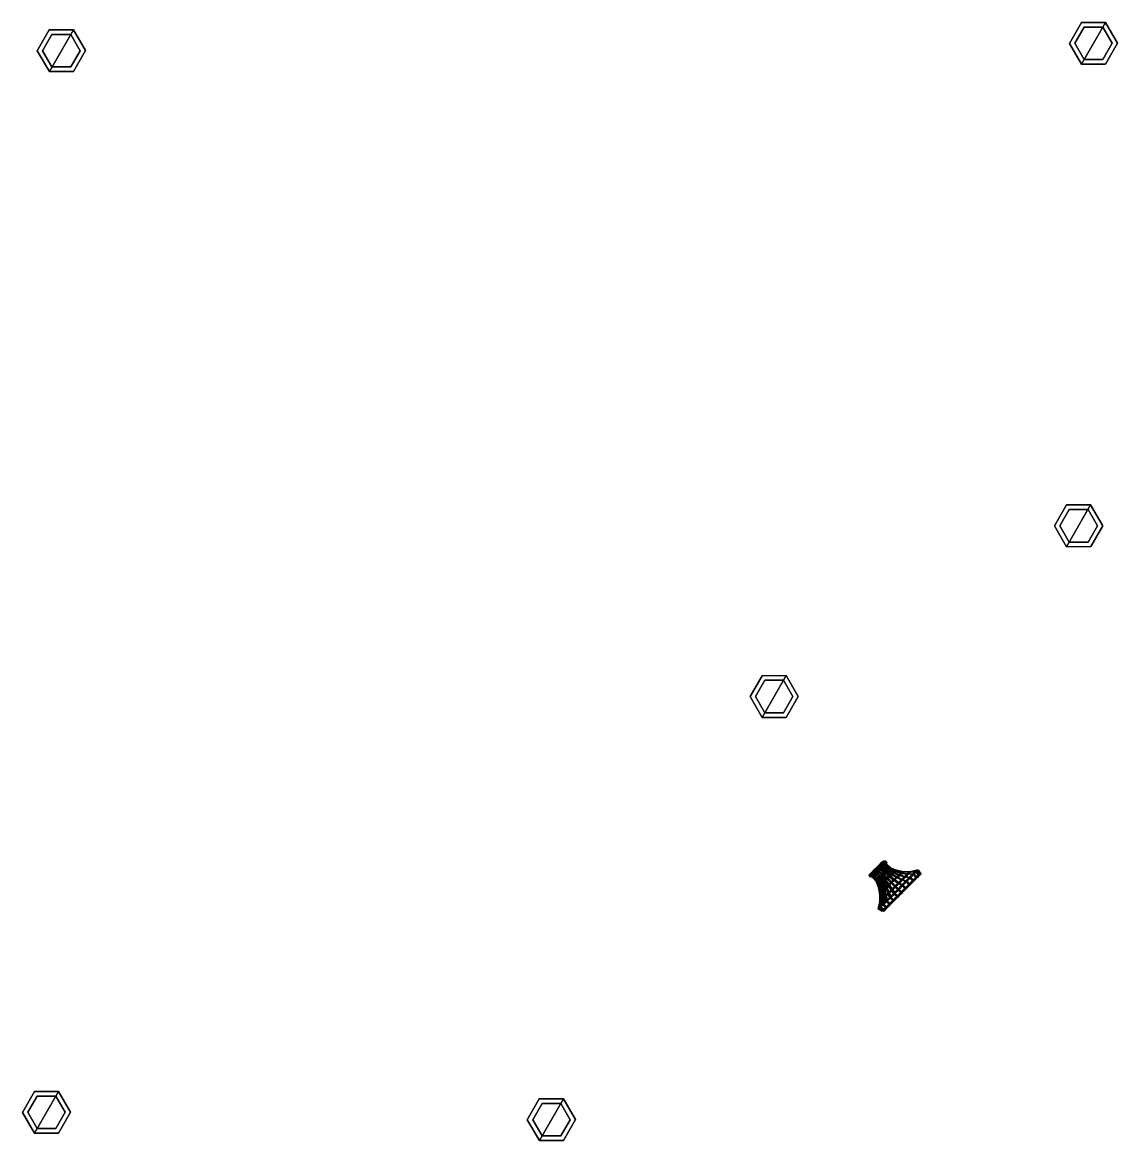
# Model space of a CAD drawing. Extents: x 3.1 to 88.5, y -90.9 to -3.7.
import ezdxf

# ---------------------------------------------------------------- set-up
doc = ezdxf.new("R2010")
doc.units = 0
doc.header["$MEASUREMENT"] = 0
doc.layers.add('HANDLES_AND_KNOBS', color=254, linetype='Continuous')
doc.layers.add('PLINTH_LEGS', color=7, linetype='Continuous')

# ---------------------------------------------------------------- blocks, each defined once
blk = doc.blocks.new('bazaayak')
at = {"layer": 'PLINTH_LEGS'}
mesh = blk.add_polyface(dxfattribs=at)
corners = [(-0.935, -1.631, 2), (0.945, -1.625, 2), (1.88, 0.005, 2), (0.935, 1.631, 2), (-0.945, 1.625, 2), (-1.88, -0.005, 2), (1.462, 0, 2), (0.731, 1.266, 2), (0.731, 1.266, 12), (1.462, 0, 12), (-0.731, 1.266, 2), (-0.731, 1.266, 12), (-1.462, 0, 2), (-1.462, 0, 12), (-0.731, -1.266, 2), (-0.731, -1.266, 12), (0.731, -1.266, 2), (0.731, -1.266, 12), (0.935, 1.631), (-0.945, 1.625), (-1.88, -0.005), (-0.935, -1.631), (0.945, -1.625), (1.88, 0.005)]
mesh.append_faces([[corners[k] for k in face] for face in [(6, 7, 8, 9), (7, 10, 11, 8), (10, 12, 13, 11), (12, 14, 15, 13), (14, 16, 17, 15), (16, 6, 9, 17), (18, 19, 4, 3), (19, 20, 5, 4), (20, 21, 0, 5), (21, 22, 1, 0), (22, 23, 2, 1), (23, 18, 3, 2)]])
mesh.append_faces([[corners[k] for k in face] for face in [(0, 1, 2, 3), (3, 4, 5, 0)]], dxfattribs={"vtx3": -1})
blk = doc.blocks.new('HANDLES_AND_KNOBS_KULP59')
at = {"layer": 'HANDLES_AND_KNOBS'}
mesh = blk.add_polyface(dxfattribs=at)
corners = [(-2.05, 0, 2.7), (0, 1.3, 2.7), (-0.268, 1.289, 2.7), (-0.531, 1.256, 2.7), (-0.785, 1.201, 2.7), (-1.025, 1.126, 2.7), (-1.248, 1.031, 2.7), (-1.45, 0.919, 2.7), (-1.626, 0.791, 2.7), (-1.775, 0.65, 2.7), (-1.894, 0.497, 2.7), (-1.98, 0.336, 2.7), (-2.032, 0.17, 2.7), (-0.443, 1.273, 2.7), (-0.451, 1.374, 2.351), (-0.892, 1.244, 2.345), (-0.877, 1.178, 2.7), (-1.31, 1.047, 2.338), (-1.288, 1.013, 2.7), (-0.726, 1.012, 2.024), (-1.061, 0.858, 2.027), (-0.583, 0.871, 1.604), (-0.845, 0.738, 1.618), (-1.687, 0.778, 2.331), (-1.657, 0.767, 2.7), (-1.356, 0.64, 2.03), (-1.07, 0.548, 1.632), (-0.665, 0.628, 1.176), (-0.83, 0.463, 1.192), (-0.523, 0.531, 0.706), (-0.642, 0.386, 0.717), (-1.984, 0.425, 2.325), (-1.938, 0.425, 2.7), (-1.578, 0.35, 2.033), (-1.23, 0.298, 1.646), (-0.939, 0.249, 1.208), (-0.712, 0.205, 0.729), (-2.133, 0, 2.318), (-2.05, 0, 2.7), (-1.673, 0, 2.036), (-1.282, 0, 1.66), (-0.96, 0, 1.224), (-0.716, 0, 0.74), (-0.676, 0.181, 0.2), (-0.7, 0, 0.2), (-0.773, 0.207), (-0.8, 0, 0.2), (-0.773, 0.207, 0.2), (-0.693, 0.4), (-0.693, 0.4, 0.2), (-0.8, 0)]
mesh.append_faces([[corners[k] for k in face] for face in [(13, 14, 15, 16), (16, 15, 17, 18), (15, 19, 20, 17), (19, 21, 22, 20), (18, 17, 23, 24), (17, 20, 25, 23), (20, 22, 26, 25), (22, 27, 28, 26), (27, 29, 30, 28), (24, 23, 31, 32), (23, 25, 33, 31), (25, 26, 34, 33), (26, 28, 35, 34), (28, 30, 36, 35), (32, 31, 37, 38), (31, 33, 39, 37), (33, 34, 40, 39), (34, 35, 41, 40), (35, 36, 42, 41), (36, 43, 44, 42)]])
mesh.append_faces([[corners[k] for k in face] for face in [(0, 11, 12), (45, 46, 47), (48, 47, 49)]], dxfattribs={"vtx0": -1})
mesh.append_faces([[corners[k] for k in face] for face in [(0, 1, 2), (0, 2, 3), (0, 3, 4), (0, 4, 5), (0, 5, 6), (0, 6, 7), (0, 7, 8), (0, 8, 9), (0, 9, 10), (0, 10, 11)]], dxfattribs={"vtx0": -1, "vtx2": -1})
mesh.append_faces([[corners[k] for k in face] for face in [(48, 45, 47), (45, 50, 46)]], dxfattribs={"vtx2": -1})
mesh = blk.add_polyface(dxfattribs=at)
corners = [(-2.05, 0, 2.7), (1.025, 1.126, 2.7), (0.785, 1.201, 2.7), (0.531, 1.256, 2.7), (0.268, 1.289, 2.7), (0, 1.3, 2.7), (0, 1.3, 2.7), (0, 1.441, 2.358), (-0.451, 1.374, 2.351), (-0.443, 1.273, 2.7), (0, 1.136, 2.017), (-0.368, 1.104, 2.021), (0, 0.969, 1.576), (-0.297, 0.948, 1.59), (0, 0.821, 1.128), (-0.237, 0.809, 1.144), (0, 0.7, 0.672), (-0.19, 0.692, 0.683), (0, 0.7, 0.2), (-0.181, 0.676, 0.2), (-0.726, 1.012, 2.024), (-0.892, 1.244, 2.345), (-0.583, 0.871, 1.604), (-0.462, 0.744, 1.16), (-0.368, 0.635, 0.695), (-0.35, 0.606, 0.2), (-0.665, 0.628, 1.176), (-0.845, 0.738, 1.618), (-0.523, 0.531, 0.706), (-0.495, 0.495, 0.2), (-0.606, 0.35, 0.2), (-0.642, 0.386, 0.717), (-0.676, 0.181, 0.2), (-0.712, 0.205, 0.729), (-0.566, 0.566), (-0.693, 0.4, 0.2), (-0.566, 0.566, 0.2), (-0.4, 0.693), (-0.4, 0.693, 0.2), (-0.207, 0.773), (-0.207, 0.773, 0.2), (0, 0.8), (-0.693, 0.4), (0.566, 0.566, 0.2), (0.693, 0.4, 0.2), (0.773, 0.207, 0.2), (-0.773, 0.207, 0.2), (0.773, 0.207), (-0.8, 0), (-0.773, 0.207), (0.693, 0.4), (0.566, 0.566), (0.4, 0.693), (0.207, 0.773)]
mesh.append_faces([[corners[k] for k in face] for face in [(6, 7, 8, 9), (7, 10, 11, 8), (10, 12, 13, 11), (12, 14, 15, 13), (14, 16, 17, 15), (16, 18, 19, 17), (8, 11, 20, 21), (11, 13, 22, 20), (13, 15, 23, 22), (15, 17, 24, 23), (17, 19, 25, 24), (22, 23, 26, 27), (23, 24, 28, 26), (24, 25, 29, 28), (28, 29, 30, 31), (31, 30, 32, 33)]])
mesh.append_faces([[corners[k] for k in face] for face in [(34, 35, 36), (37, 36, 38), (39, 38, 40)]], dxfattribs={"vtx0": -1})
mesh.append_faces([[corners[k] for k in face] for face in [(0, 1, 2), (0, 2, 3), (0, 3, 4), (0, 4, 5), (43, 38, 36), (45, 35, 46), (47, 48, 49), (50, 49, 42), (51, 42, 34), (52, 34, 37), (53, 37, 39)]], dxfattribs={"vtx0": -1, "vtx2": -1})
mesh.append_faces([[corners[k] for k in face] for face in [(36, 35, 44)]], dxfattribs={"vtx1": -1, "vtx2": -1})
mesh.append_faces([[corners[k] for k in face] for face in [(41, 39, 40), (39, 37, 38), (37, 34, 36), (34, 42, 35)]], dxfattribs={"vtx2": -1})
mesh = blk.add_polyface(dxfattribs=at)
corners = [(0, 1.3, 2.7), (0, 1.441, 2.358), (0.451, 1.374, 2.351), (0.443, 1.273, 2.7), (0, 1.136, 2.017), (0.368, 1.104, 2.021), (0, 0.969, 1.576), (0.297, 0.948, 1.59), (0, 0.821, 1.128), (0.237, 0.809, 1.144), (0, 0.7, 0.672), (0.19, 0.692, 0.683), (0, 0.7, 0.2), (0.181, 0.676, 0.2), (0.583, 0.871, 1.604), (0.726, 1.012, 2.024), (0.462, 0.744, 1.16), (0.368, 0.635, 0.695), (0.35, 0.606, 0.2), (0.523, 0.531, 0.706), (0.665, 0.628, 1.176), (0.495, 0.495, 0.2), (-2.05, 0, 2.7), (1.775, 0.65, 2.7), (1.626, 0.791, 2.7), (1.45, 0.919, 2.7), (1.248, 1.031, 2.7), (1.025, 1.126, 2.7), (0, 0.8), (-0.207, 0.773, 0.2), (0, 0.8, 0.2), (0.207, 0.773), (0.207, 0.773, 0.2), (0.4, 0.693), (0.4, 0.693, 0.2), (0.566, 0.566), (-0.4, 0.693, 0.2), (0.566, 0.566, 0.2), (-0.566, 0.566, 0.2), (0.693, 0.4, 0.2), (-0.693, 0.4, 0.2), (0.773, 0.207, 0.2), (-0.773, 0.207, 0.2), (0.8, 0, 0.2), (-0.207, 0.773), (-0.4, 0.693), (-0.566, 0.566), (0.693, 0.4), (-0.693, 0.4), (0.773, 0.207), (-0.773, 0.207), (0.8, 0), (-0.8, 0)]
mesh.append_faces([[corners[k] for k in face] for face in [(0, 1, 2, 3), (1, 4, 5, 2), (4, 6, 7, 5), (6, 8, 9, 7), (8, 10, 11, 9), (10, 12, 13, 11), (5, 7, 14, 15), (7, 9, 16, 14), (9, 11, 17, 16), (11, 13, 18, 17), (16, 17, 19, 20), (17, 18, 21, 19)]])
mesh.append_faces([[corners[k] for k in face] for face in [(28, 29, 30), (31, 30, 32), (33, 32, 34)]], dxfattribs={"vtx0": -1})
mesh.append_faces([[corners[k] for k in face] for face in [(32, 29, 34), (34, 36, 37), (37, 38, 39), (39, 40, 41)]], dxfattribs={"vtx0": -1, "vtx1": -1})
mesh.append_faces([[corners[k] for k in face] for face in [(22, 23, 24), (22, 24, 25), (22, 25, 26), (22, 26, 27), (34, 29, 36), (42, 43, 41)]], dxfattribs={"vtx0": -1, "vtx2": -1})
mesh.append_faces([[corners[k] for k in face] for face in [(28, 31, 44)]], dxfattribs={"vtx1": -1})
mesh.append_faces([[corners[k] for k in face] for face in [(31, 33, 45), (33, 35, 46), (35, 47, 48), (47, 49, 50), (49, 51, 52)]], dxfattribs={"vtx1": -1, "vtx2": -1})
mesh.append_faces([[corners[k] for k in face] for face in [(35, 33, 34), (33, 31, 32), (31, 28, 30), (32, 30, 29)]], dxfattribs={"vtx2": -1})
mesh = blk.add_polyface(dxfattribs=at)
corners = [(0.443, 1.273, 2.7), (0.451, 1.374, 2.351), (0.892, 1.244, 2.345), (0.877, 1.178, 2.7), (0.368, 1.104, 2.021), (0.726, 1.012, 2.024), (1.31, 1.047, 2.338), (1.288, 1.013, 2.7), (1.061, 0.858, 2.027), (0.583, 0.871, 1.604), (0.845, 0.738, 1.618), (0.462, 0.744, 1.16), (0.665, 0.628, 1.176), (1.687, 0.778, 2.331), (1.657, 0.767, 2.7), (1.356, 0.64, 2.03), (1.07, 0.548, 1.632), (0.83, 0.463, 1.192), (0.523, 0.531, 0.706), (0.642, 0.386, 0.717), (0.495, 0.495, 0.2), (0.606, 0.35, 0.2), (1.984, 0.425, 2.325), (1.938, 0.425, 2.7), (1.578, 0.35, 2.033), (1.23, 0.298, 1.646), (0.939, 0.249, 1.208), (0.712, 0.205, 0.729), (0.676, 0.181, 0.2), (2.133, 0, 2.318), (2.05, 0, 2.7), (1.673, 0, 2.036), (1.282, 0, 1.66), (0.96, 0, 1.224), (0.716, 0, 0.74), (0.7, 0, 0.2), (-2.05, 0, 2.7), (2.032, -0.17, 2.7), (2.05, 0, 2.7), (2.032, 0.17, 2.7), (1.98, 0.336, 2.7), (1.894, 0.497, 2.7), (1.775, 0.65, 2.7), (0.566, 0.566), (0.4, 0.693, 0.2), (0.566, 0.566, 0.2), (0.693, 0.4), (0.693, 0.4, 0.2), (0.773, 0.207), (0.773, 0.207, 0.2), (0.8, 0), (0.8, 0, 0.2)]
mesh.append_faces([[corners[k] for k in face] for face in [(0, 1, 2, 3), (1, 4, 5, 2), (3, 2, 6, 7), (2, 5, 8, 6), (5, 9, 10, 8), (9, 11, 12, 10), (7, 6, 13, 14), (6, 8, 15, 13), (8, 10, 16, 15), (10, 12, 17, 16), (12, 18, 19, 17), (18, 20, 21, 19), (14, 13, 22, 23), (13, 15, 24, 22), (15, 16, 25, 24), (16, 17, 26, 25), (17, 19, 27, 26), (19, 21, 28, 27), (23, 22, 29, 30), (22, 24, 31, 29), (24, 25, 32, 31), (25, 26, 33, 32), (26, 27, 34, 33), (27, 28, 35, 34)]])
mesh.append_faces([[corners[k] for k in face] for face in [(43, 44, 45), (46, 45, 47), (48, 47, 49), (50, 49, 51)]], dxfattribs={"vtx0": -1})
mesh.append_faces([[corners[k] for k in face] for face in [(36, 37, 38), (36, 38, 39), (36, 39, 40), (36, 40, 41), (36, 41, 42)]], dxfattribs={"vtx0": -1, "vtx2": -1})
mesh.append_faces([[corners[k] for k in face] for face in [(50, 48, 49), (48, 46, 47), (46, 43, 45)]], dxfattribs={"vtx2": -1})
mesh = blk.add_polyface(dxfattribs=at)
corners = [(-2.05, 0, 2.7), (-2.032, -0.17, 2.7), (-1.98, -0.336, 2.7), (-1.894, -0.497, 2.7), (-1.775, -0.65, 2.7), (-1.626, -0.791, 2.7), (-1.45, -0.919, 2.7), (-1.248, -1.031, 2.7), (-1.025, -1.126, 2.7), (-0.785, -1.201, 2.7), (-0.531, -1.256, 2.7), (-0.268, -1.289, 2.7), (0, -1.3, 2.7), (-0.443, -1.273, 2.7), (-0.451, -1.374, 2.351), (-0.892, -1.244, 2.345), (-0.877, -1.178, 2.7), (-1.31, -1.047, 2.338), (-1.288, -1.013, 2.7), (-0.726, -1.012, 2.024), (-1.061, -0.858, 2.027), (-0.583, -0.871, 1.604), (-0.845, -0.738, 1.618), (-1.687, -0.778, 2.331), (-1.657, -0.767, 2.7), (-1.356, -0.64, 2.03), (-1.07, -0.548, 1.632), (-0.665, -0.628, 1.176), (-0.83, -0.463, 1.192), (-0.523, -0.531, 0.706), (-0.642, -0.386, 0.717), (-1.984, -0.425, 2.325), (-1.938, -0.425, 2.7), (-1.578, -0.35, 2.033), (-1.23, -0.298, 1.646), (-0.939, -0.249, 1.208), (-0.712, -0.205, 0.729), (-0.606, -0.35, 0.2), (-0.676, -0.181, 0.2), (-2.133, 0, 2.318), (-2.05, 0, 2.7), (-1.673, 0, 2.036), (-1.282, 0, 1.66), (-0.96, 0, 1.224), (-0.716, 0, 0.74), (-0.7, 0, 0.2), (-0.773, -0.207), (-0.693, -0.4, 0.2), (-0.773, -0.207, 0.2), (-0.8, 0), (-0.8, 0, 0.2), (-0.693, -0.4)]
mesh.append_faces([[corners[k] for k in face] for face in [(13, 14, 15, 16), (16, 15, 17, 18), (15, 19, 20, 17), (19, 21, 22, 20), (18, 17, 23, 24), (17, 20, 25, 23), (20, 22, 26, 25), (22, 27, 28, 26), (27, 29, 30, 28), (24, 23, 31, 32), (23, 25, 33, 31), (25, 26, 34, 33), (26, 28, 35, 34), (28, 30, 36, 35), (30, 37, 38, 36), (32, 31, 39, 40), (31, 33, 41, 39), (33, 34, 42, 41), (34, 35, 43, 42), (35, 36, 44, 43), (36, 38, 45, 44)]])
mesh.append_faces([[corners[k] for k in face] for face in [(46, 47, 48), (49, 48, 50)]], dxfattribs={"vtx0": -1})
mesh.append_faces([[corners[k] for k in face] for face in [(0, 3, 4), (0, 4, 5), (0, 5, 6), (0, 6, 7), (0, 7, 8), (0, 8, 9), (0, 9, 10), (0, 10, 11), (0, 11, 12)]], dxfattribs={"vtx0": -1, "vtx2": -1})
mesh.append_faces([[corners[k] for k in face] for face in [(49, 46, 48), (46, 51, 47)]], dxfattribs={"vtx2": -1})
mesh.append_faces([[corners[k] for k in face] for face in [(0, 1, 2, 3)]], dxfattribs={"vtx3": -1})
mesh = blk.add_polyface(dxfattribs=at)
corners = [(-2.05, 0, 2.7), (0, -1.3, 2.7), (0.268, -1.289, 2.7), (0.531, -1.256, 2.7), (0.785, -1.201, 2.7), (0, -1.3, 2.7), (0, -1.441, 2.358), (-0.451, -1.374, 2.351), (-0.443, -1.273, 2.7), (0, -1.136, 2.017), (-0.368, -1.104, 2.021), (0, -0.969, 1.576), (-0.297, -0.948, 1.59), (0, -0.821, 1.128), (-0.237, -0.809, 1.144), (0, -0.7, 0.672), (-0.19, -0.692, 0.683), (0, -0.7, 0.2), (-0.181, -0.676, 0.2), (-0.726, -1.012, 2.024), (-0.892, -1.244, 2.345), (-0.583, -0.871, 1.604), (-0.462, -0.744, 1.16), (-0.368, -0.635, 0.695), (-0.35, -0.606, 0.2), (-0.665, -0.628, 1.176), (-0.845, -0.738, 1.618), (-0.523, -0.531, 0.706), (-0.495, -0.495, 0.2), (-0.606, -0.35, 0.2), (-0.642, -0.386, 0.717), (-0.207, -0.773), (0, -0.8, 0.2), (-0.207, -0.773, 0.2), (-0.4, -0.693), (-0.4, -0.693, 0.2), (-0.566, -0.566), (-0.566, -0.566, 0.2), (-0.693, -0.4), (-0.693, -0.4, 0.2), (0.8, 0, 0.2), (-0.773, 0.207, 0.2), (-0.8, 0, 0.2), (0.773, -0.207, 0.2), (-0.773, -0.207, 0.2), (0.693, -0.4, 0.2), (0.566, -0.566, 0.2), (0.4, -0.693, 0.2), (0.207, -0.773, 0.2), (0.566, -0.566), (0.693, -0.4), (0.773, -0.207), (-0.773, -0.207), (0.8, 0), (-0.8, 0)]
mesh.append_faces([[corners[k] for k in face] for face in [(5, 6, 7, 8), (6, 9, 10, 7), (9, 11, 12, 10), (11, 13, 14, 12), (13, 15, 16, 14), (15, 17, 18, 16), (7, 10, 19, 20), (10, 12, 21, 19), (12, 14, 22, 21), (14, 16, 23, 22), (16, 18, 24, 23), (21, 22, 25, 26), (22, 23, 27, 25), (23, 24, 28, 27), (27, 28, 29, 30)]])
mesh.append_faces([[corners[k] for k in face] for face in [(31, 32, 33), (34, 33, 35), (36, 35, 37), (38, 37, 39)]], dxfattribs={"vtx0": -1})
mesh.append_faces([[corners[k] for k in face] for face in [(0, 1, 2), (0, 2, 3), (0, 3, 4), (40, 41, 42), (43, 42, 44), (45, 44, 39), (46, 39, 37), (47, 37, 35), (48, 35, 33), (49, 34, 36), (51, 38, 52), (53, 52, 54)]], dxfattribs={"vtx0": -1, "vtx2": -1})
mesh.append_faces([[corners[k] for k in face] for face in [(36, 38, 50)]], dxfattribs={"vtx1": -1, "vtx2": -1})
mesh.append_faces([[corners[k] for k in face] for face in [(38, 36, 37), (36, 34, 35), (34, 31, 33)]], dxfattribs={"vtx2": -1})
mesh = blk.add_polyface(dxfattribs=at)
corners = [(-2.05, 0, 2.7), (0.785, -1.201, 2.7), (1.025, -1.126, 2.7), (1.248, -1.031, 2.7), (1.45, -0.919, 2.7), (1.626, -0.791, 2.7), (1.775, -0.65, 2.7), (0, -1.3, 2.7), (0, -1.441, 2.358), (0.451, -1.374, 2.351), (0.443, -1.273, 2.7), (0, -1.136, 2.017), (0.368, -1.104, 2.021), (0, -0.969, 1.576), (0.297, -0.948, 1.59), (0, -0.821, 1.128), (0.237, -0.809, 1.144), (0, -0.7, 0.672), (0.19, -0.692, 0.683), (0, -0.7, 0.2), (0.181, -0.676, 0.2), (0.583, -0.871, 1.604), (0.726, -1.012, 2.024), (0.462, -0.744, 1.16), (0.368, -0.635, 0.695), (0.35, -0.606, 0.2), (0.495, -0.495, 0.2), (0.523, -0.531, 0.706), (0.4, -0.693), (0.566, -0.566, 0.2), (0.4, -0.693, 0.2), (0.207, -0.773), (0.207, -0.773, 0.2), (0, -0.8), (0, -0.8, 0.2), (-0.207, -0.773), (-0.207, -0.773, 0.2), (-0.4, -0.693, 0.2), (-0.566, -0.566, 0.2), (0.693, -0.4, 0.2), (-0.693, -0.4, 0.2), (0.773, -0.207, 0.2), (-0.773, -0.207, 0.2), (0.8, 0, 0.2), (-0.8, 0, 0.2), (-0.4, -0.693), (0.566, -0.566), (-0.566, -0.566), (0.693, -0.4), (-0.693, -0.4), (0.773, -0.207), (-0.773, -0.207), (0.8, 0)]
mesh.append_faces([[corners[k] for k in face] for face in [(7, 8, 9, 10), (8, 11, 12, 9), (11, 13, 14, 12), (13, 15, 16, 14), (15, 17, 18, 16), (17, 19, 20, 18), (12, 14, 21, 22), (14, 16, 23, 21), (16, 18, 24, 23), (18, 20, 25, 24), (24, 25, 26, 27)]])
mesh.append_faces([[corners[k] for k in face] for face in [(28, 29, 30), (31, 30, 32), (33, 32, 34)]], dxfattribs={"vtx0": -1})
mesh.append_faces([[corners[k] for k in face] for face in [(31, 35, 28), (28, 45, 46), (46, 47, 48), (48, 49, 50), (50, 51, 52)]], dxfattribs={"vtx0": -1, "vtx1": -1})
mesh.append_faces([[corners[k] for k in face] for face in [(0, 1, 2), (0, 2, 3), (0, 3, 4), (0, 4, 5), (0, 5, 6), (28, 35, 45)]], dxfattribs={"vtx0": -1, "vtx2": -1})
mesh.append_faces([[corners[k] for k in face] for face in [(34, 32, 36)]], dxfattribs={"vtx1": -1})
mesh.append_faces([[corners[k] for k in face] for face in [(32, 30, 37), (30, 29, 38), (29, 39, 40), (39, 41, 42), (41, 43, 44)]], dxfattribs={"vtx1": -1, "vtx2": -1})
mesh.append_faces([[corners[k] for k in face] for face in [(35, 33, 34), (33, 31, 32), (31, 28, 30), (31, 33, 35)]], dxfattribs={"vtx2": -1})
mesh = blk.add_polyface(dxfattribs=at)
corners = [(-2.05, 0, 2.7), (1.775, -0.65, 2.7), (1.894, -0.497, 2.7), (1.98, -0.336, 2.7), (2.032, -0.17, 2.7), (0.443, -1.273, 2.7), (0.451, -1.374, 2.351), (0.892, -1.244, 2.345), (0.877, -1.178, 2.7), (0.368, -1.104, 2.021), (0.726, -1.012, 2.024), (1.31, -1.047, 2.338), (1.288, -1.013, 2.7), (1.061, -0.858, 2.027), (0.583, -0.871, 1.604), (0.845, -0.738, 1.618), (0.462, -0.744, 1.16), (0.665, -0.628, 1.176), (0.368, -0.635, 0.695), (0.523, -0.531, 0.706), (1.687, -0.778, 2.331), (1.657, -0.767, 2.7), (1.356, -0.64, 2.03), (1.07, -0.548, 1.632), (0.83, -0.463, 1.192), (0.642, -0.386, 0.717), (0.495, -0.495, 0.2), (0.606, -0.35, 0.2), (1.984, -0.425, 2.325), (1.938, -0.425, 2.7), (1.578, -0.35, 2.033), (1.23, -0.298, 1.646), (0.939, -0.249, 1.208), (0.712, -0.205, 0.729), (0.676, -0.181, 0.2), (2.133, 0, 2.318), (2.05, 0, 2.7), (1.673, 0, 2.036), (1.282, 0, 1.66), (0.96, 0, 1.224), (0.716, 0, 0.74), (0.7, 0, 0.2), (0.773, -0.207, 0.2), (0.773, -0.207), (0.8, 0, 0.2), (0.693, -0.4), (0.693, -0.4, 0.2), (0.566, -0.566), (0.566, -0.566, 0.2), (0.8, 0), (0.4, -0.693)]
mesh.append_faces([[corners[k] for k in face] for face in [(5, 6, 7, 8), (6, 9, 10, 7), (8, 7, 11, 12), (7, 10, 13, 11), (10, 14, 15, 13), (14, 16, 17, 15), (16, 18, 19, 17), (12, 11, 20, 21), (11, 13, 22, 20), (13, 15, 23, 22), (15, 17, 24, 23), (17, 19, 25, 24), (19, 26, 27, 25), (21, 20, 28, 29), (20, 22, 30, 28), (22, 23, 31, 30), (23, 24, 32, 31), (24, 25, 33, 32), (25, 27, 34, 33), (29, 28, 35, 36), (28, 30, 37, 35), (30, 31, 38, 37), (31, 32, 39, 38), (32, 33, 40, 39), (33, 34, 41, 40)]])
mesh.append_faces([[corners[k] for k in face] for face in [(42, 45, 43), (47, 46, 48)]], dxfattribs={"vtx0": -1})
mesh.append_faces([[corners[k] for k in face] for face in [(0, 1, 2), (0, 2, 3), (0, 3, 4)]], dxfattribs={"vtx0": -1, "vtx2": -1})
mesh.append_faces([[corners[k] for k in face] for face in [(42, 43, 44), (45, 46, 47)]], dxfattribs={"vtx1": -1})
mesh.append_faces([[corners[k] for k in face] for face in [(42, 46, 45), (43, 49, 44), (50, 47, 48)]], dxfattribs={"vtx2": -1})

msp = doc.modelspace()

# ---------------------------------------------------------------- block references
at = {"zscale": 1.25}
for p in [(6.143, -5.935, -15), (86.583, -5.356, -15), (85.426, -42.972, -15), (61.699, -56.282, -15), (4.986, -88.69, -15), (44.338, -89.268, -15)]:
    msp.add_blockref('bazaayak', p, dxfattribs=at)
at = {"layer": 'HANDLES_AND_KNOBS', "extrusion": (0.707107, -0.707107, 0)}
for p in [(-0.004, 50.739, 98.497), (0.09, 31.591, 98.591)]:
    msp.add_blockref('HANDLES_AND_KNOBS_KULP59', p, dxfattribs=at)
at = {"layer": 'HANDLES_AND_KNOBS', "extrusion": (0.707107, -0.707107, 6.12303e-17)}
msp.add_blockref('HANDLES_AND_KNOBS_KULP59', (0.09, 68.413, 98.591), dxfattribs=at)

doc.saveas('drawing.dxf')
